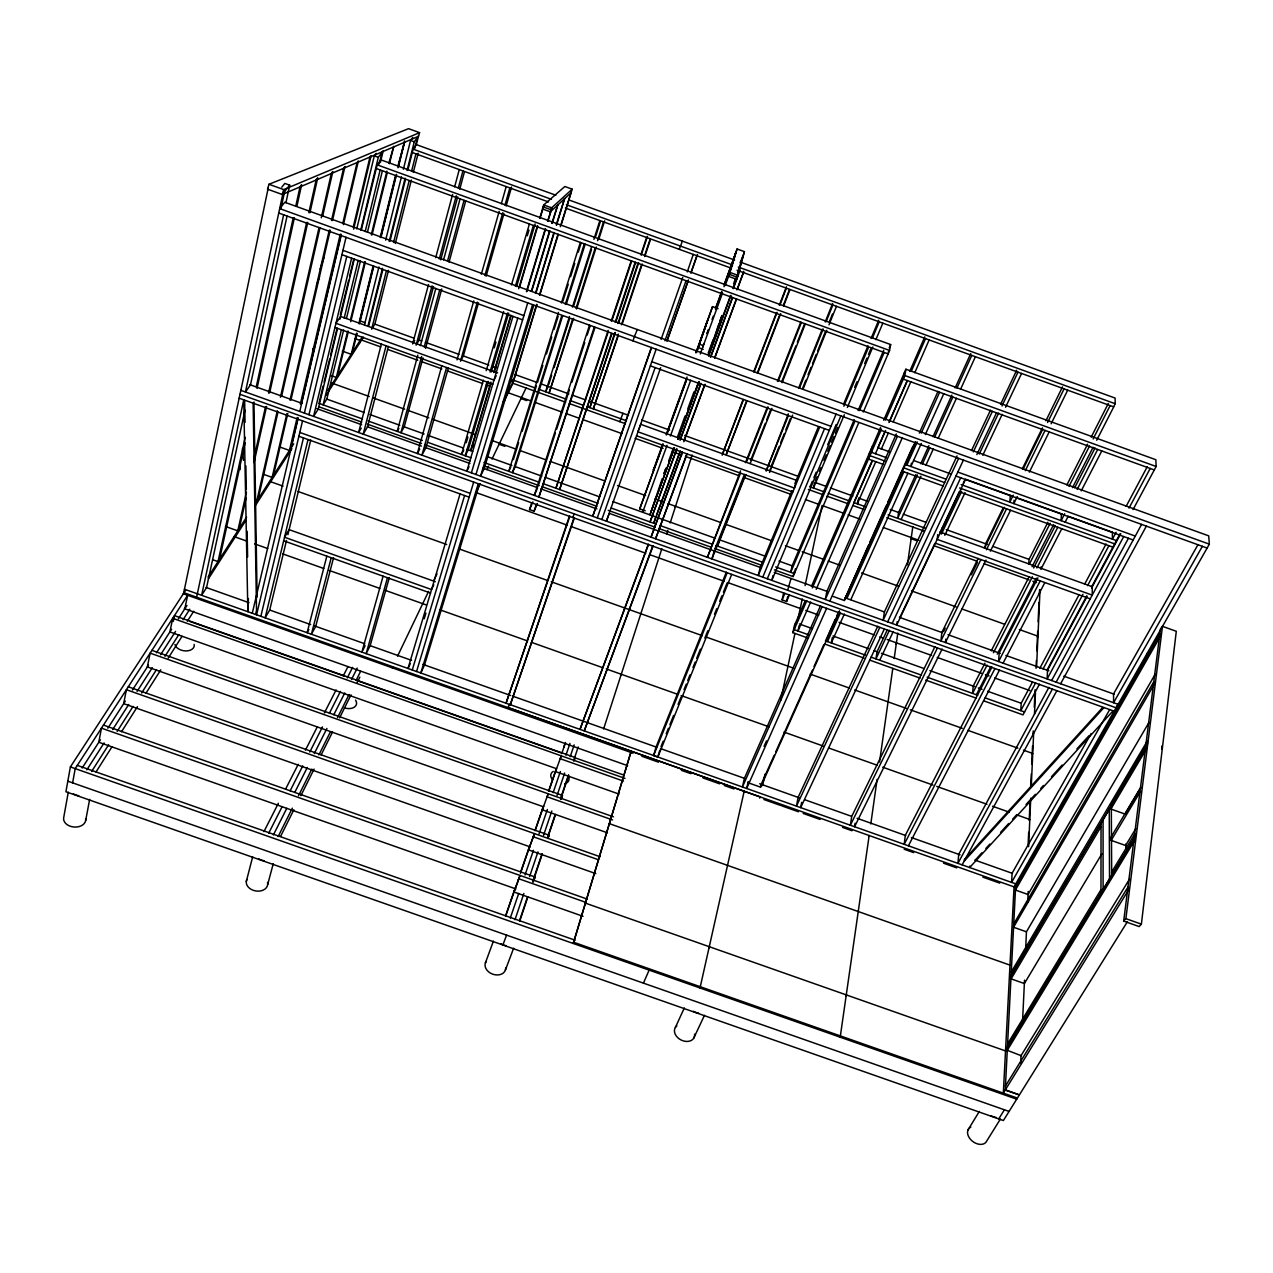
<?xml version="1.0" encoding="UTF-8"?>
<svg xmlns="http://www.w3.org/2000/svg" width="1273" height="1273" viewBox="0 0 1273 1273"><rect width="100%" height="100%" fill="white"/><g stroke="black" fill="none" stroke-linecap="round" stroke-linejoin="round"><path stroke-width="1.5" d="M1100.97 893.296L1101.034 823.297M1061.38 513.783L1061.157 520.673L1064.721 513.735M312.84 352.51L313.015 348.595M1028.6 846.688L1030.748 798.139M1031.273 786.491L1033.708 731.864M1034.488 714.185L1035.458 692.576L1034.901 693.594M1036.572 667.307L1040.025 589.733M1020.707 1063.21L1021.057 1055.253M1022.537 1021.471L1024.526 980.13M1025.656 949.929L1026.42 932.059M1027.725 902.239L1028.202 891.418M1028.154 844.094L1028.679 832.224M1029.984 803.088L1029.205 820.56L1029.809 819.51L1016.777 814.863M1030.716 787.048L1031.289 773.952M1031.735 764.23L1032.562 745.739M1033.008 735.905L1033.23 730.941M1034.281 707.358L1035.076 689.711M1036.031 668.325L1036.381 660.56M1036.811 650.837L1037.702 631.233M1038.116 621.733L1038.991 602.368M1039.389 593.679L1039.564 589.733M1101.861 853.817L1024.383 983.552L1011.128 978.873L1011.303 975.452L1111.313 805.889L1111.679 875.633L1111.647 872.069L1134.927 833.64L1135.007 837.188L1007.643 1047.186L1007.834 1043.51L1100.97 889.7M1032.387 682.248L1021.185 703.253L1020.787 710.636L1035.633 682.853M1028.775 563.955L1029.014 559.42L1047.934 522.201M1014.056 500.209L1013.833 503.615L1017.286 496.613M1010.301 495.372L1009.823 502.167L1013.26 495.165M969.787 866.022L969.676 867.534L1113.095 710.827M985.207 548.281L985.604 543.794L1003.076 508.134M945.807 639.126L945.441 642.499L985.986 560.072M1007.293 1050.305L1007.675 1046.692L1134.354 837.793L1134.195 841.278L1007.293 1050.305L1021.041 1055.651L1129.565 879.054M941.654 532.098L942.115 528.152M1141.372 924.15L1176.3 631.297L1162.472 626.332L1160.435 629.037L1123.693 921.095L1139.144 926.569L1141.372 924.15L1125.889 918.66L1123.693 921.095M937.755 534.533L937.167 539.386L1092.234 595.128L1092.282 586.726L940.015 531.955M1125.889 918.66L1162.472 626.332M870.796 823.917L877.097 779.426M879.548 762.002L892.787 668.42M894.171 658.587L897.783 633.095M907.426 564.846L912.836 526.64M897.194 621.717L896.717 625.059L965.443 479.475M911.404 463.197L910.911 466.507L921.318 443.45M855.122 823.201L854.581 826.734L942.115 649.039M885.403 420.154L904.832 375.551L905.883 369.218L1155.852 459.712L1156.139 466.491L1133.05 509.582M904.323 372.782L903.273 379.115L1154.293 469.944M185.524 590.449L70.381 766.919L65.925 791.758L1003.395 1120.526L1127.448 921.636M68.281 792.188L63.714 817.537A11.091 7.861 4.6 0 0 74.455 827.052A11.091 7.861 4.6 0 0 85.657 818.714M72.625 782.863L75.202 768.621L187.322 595.796M871.146 449.098L869.936 455.67L884.894 461.049M863.317 411.991L889.572 350.441L890.654 344.553L380.882 159.857L377.19 164.853L361.277 230.127M872.61 445.725L871.416 452.281L886.374 457.675M869.682 452.488L868.472 459.06L883.398 464.438M888.649 350.934L888.108 353.878L376.156 168.482M801.64 802.372L800.669 807.623L884.337 628.973M832.287 637.63L831.301 642.929L844.333 614.047M858.034 499.971L857.318 503.837L875.665 461.956M85.625 820.767L89.651 799.396M832.526 596.225L844.349 600.506L868.345 545.481M173.223 621.479L174.449 615.639L575.141 757.515L574.171 760.411M183.487 593.87L268.173 188.229M184.792 608.828L187.64 595.287M799.078 625.759L797.98 631.026L810.662 602.002M762.607 785.6L765.025 774.207M780.715 700.373L794.925 633.461M797.773 620.031L802.261 598.915M805.077 585.596L822.087 505.508L844.397 513.528M196.615 597.196L282.908 193.56L289.703 185.19L284.834 183.423L281.763 187.179M280.872 208.915L284.627 191.459M807.846 638.012L792.872 632.665L794.384 625.632L805.125 600.936M747.951 782.688L760.57 787.16L761.174 784.279M795.673 622.656L794.177 629.674L809.167 635.02M285.948 202.678L289.703 185.19M283.64 214.755L245.45 392.004L250.463 384.939L287.03 216.139M245.005 410.113L206.544 587.633L201.627 595.318L243.748 399.833L247.853 611.708L248.41 598.533M245.212 437.307L218.017 561.6L212.623 559.69M256.255 386.817L293.204 217.858M295.766 206.21L300.014 186.797L301.637 184.76L296.959 206.099M219.593 559.149L245.1 442.765M257.003 388.44L294.397 217.747M783.563 593.345L782.083 599.885L786.603 601.493L787.701 596.591M774.414 569.89L793.095 576.574L794.177 571.688M748.206 781.542L746.662 788.48L826.623 608.319M795.434 568.76L794.352 573.63L775.655 566.931M814.736 482.34L813.463 488.068L844.301 414.775M246.453 492.062L237.78 530.841L225.48 526.465M253.82 459.076L265.516 406.708M268.539 393.134L306.666 222.441M308.83 212.75L316.197 179.764L317.741 177.822L309.928 212.686M239.292 528.502L246.23 497.504M254.027 462.624L266.598 406.437M269.637 392.88L307.764 222.377M791.042 578.451L787.669 590.258M256.685 501.435L277.323 410.749M280.41 397.24L319.062 227.437M321.257 217.794L331.362 173.414L332.826 171.537L322.658 216.124M258.117 499.191L278.007 411.943M281.556 396.428L320 227.756M286.871 413.645L272.136 477.391L263.702 474.368M289.989 400.12L329.277 230.142M331.505 220.484L343.567 168.338L344.967 166.508L332.476 220.531M273.52 475.227L287.809 413.486M290.944 399.977L330.232 230.19M297.15 417.624L289.448 450.451L279.535 446.903M300.333 404.098L340.257 234.184M342.978 222.6L357.045 162.737L358.381 160.971L343.408 224.621M290.769 448.367L298.041 417.512M301.208 404.018L341.132 234.28M252.277 613.284L297.946 419.231M299.776 411.45L341.18 235.537M255.555 614.445L256.525 610.34L253.136 403.191M256.573 614.795L302.544 420.87M304.374 413.104L346.049 237.287M772.997 575.507L771.852 580.361L840.896 415.825M353.242 227.071L369.87 157.422L371.143 155.72L353.608 229.156M260.854 616.323L303.451 437.912M308.973 414.743L346.765 256.43M356.758 228.901L374.294 155.847L376.156 153.365M308.018 439.551L265.15 617.835L269.701 610.038L286.505 540.468M351.619 258.18L313.572 416.398L318.186 409.19L337.552 328.402M318.982 403.27L323.151 385.974M324.09 382.123L329.643 359.066M330.566 355.231L337.059 328.323M340.305 314.877L348.643 280.283M349.582 276.448L353.751 259.151M360.705 230.333L378.304 157.311L383.237 150.675L380.436 162.244M287.905 534.676L310.755 439.997M339.923 319.189L354.292 259.04M379.211 163.915L382.011 152.33M341.355 329.755L323.135 404.862L326.811 399.101L343.63 330.009M344.171 318.202L358.19 260.44M365.192 231.543L380.15 169.93M346.447 318.489L360.466 260.901M367.467 232.1L382.425 170.677M347.688 331.171L336.343 377.445L330.9 375.503M350.521 319.603L364.683 261.745M371.302 234.741L386.881 171.107M388.774 163.39L393.739 146.363L389.474 163.692M337.536 375.615L348.388 331.298M350.759 321.671L365.399 261.952M372.002 234.98L387.119 173.335M356.456 333.208L351.221 354.308L342.326 351.109M358.827 323.613L373.1 266.089M380.229 237.319L395.442 175.96M397.828 166.365L404.655 141.796L398.481 166.715M373.228 267.235L359.941 320.812L365.128 322.69M380.834 236.619L396.014 175.372M397.924 167.718L404.559 140.937M352.35 352.526L357.108 333.367M359.495 323.803L373.753 266.328M380.882 237.59L396.571 174.369M359.352 343.503L360.116 340.464L354.833 338.57M364.555 324.535L378.924 267.012M385.639 240.167L401.456 176.883M403.382 169.214L410.558 140.444L412.738 137.452M368.04 325.793L382.473 268.285M389.22 241.456L405.116 178.204M407.042 170.534L414.266 141.78L418.578 135.781L416.144 145.424M368.645 325.999L382.696 270.115M389.968 241.202L405.482 179.525M407.901 169.882L413.12 149.148L416.351 144.613L555.871 195.23M414.616 148.75L417.496 137.277M386.244 271.388L371.636 329.182L374.883 324.122L388.504 270.337M393.548 242.491L409.126 180.846M411.561 171.203L415.937 153.874M395.314 243.445L411.37 180.066M413.311 172.38L418.181 153.174M326.827 556.158L307.127 632.713L308.862 629.562M381.343 344.108L358.62 432.518L361.23 428.142M246.294 881.489L252.659 856.856M331.219 557.733L311.408 634.24L315.72 626.348L333.558 557.669M386.085 345.81L363.203 434.157L367.531 426.853L388.392 346.479M770.531 468.496L769.56 472.283L792.602 415.125M267.68 884.544L273.234 863.778M428.508 284.531L412.627 343.917L414.664 340.496M435.684 257.703L452.599 194.483M454.652 186.829L459.267 169.58M432.056 285.804L416.096 345.174L419.135 340.034L433.536 286.584M439.265 258.992L456.243 195.803M458.296 188.149L462.926 170.916M440.729 259.851L457.707 196.838M459.76 189.216L464.39 172.03M417.815 355.151L397.224 431.404L398.879 428.46M420.392 345.635L435.843 288.446M443.577 259.851L460.062 198.859M421.618 356.52L400.915 432.725L404.225 426.837L422.986 357.904M424.211 347.004L439.726 289.846M447.491 261.267L464.056 200.307M425.596 348.341L441.763 288.971M449.051 262.158L465.727 200.895M735.205 254.314L735.778 252.643L728.57 276.384L736.478 279.248L744.419 251.64L737.099 248.983L724.321 284.15M736.478 279.248L744.419 251.64M361.882 652.126L383.093 576.176M441.826 365.844L417.337 453.538L419.74 449.083M387.485 577.751L366.163 653.654L370.172 645.666L389.347 577.528M446.552 367.531L421.92 455.177L425.898 447.762L448.351 368.024M726.374 572.118L656.041 747.044L653.606 755.541L657.839 757.053L659.764 750.243M457.023 359.893L473.779 300.858M481.337 274.188L499.175 211.35M501.339 203.744L506.193 186.59M477.311 302.131L460.492 361.134L463.34 355.931L478.505 302.799M484.902 275.477L502.803 212.671M504.983 205.064L509.868 187.927M714.217 550.938L711.957 558.927L745.182 474.829M486.095 276.225L503.965 213.609M506.129 206.003L511.555 187.036M392.195 667.832L392.53 666.654M268.969 184.267L267.521 189.184L282.272 194.498L418.419 136.37L419.581 132.663L408.569 128.668L268.969 184.267L283.72 189.597L419.581 132.663M483.406 380.15L461.542 454.429L463.802 449.958M486.222 370.634L503.615 311.583M511.46 284.929L529.409 223.984M466.236 442.765L467.907 437.069M494.242 347.815L495.913 342.119M527.277 235.791L528.963 230.095M487.193 381.518L465.234 455.75L468.225 449.767L488.482 381.454M490.01 372.002L507.481 312.983M515.374 286.33L533.387 225.416M282.272 194.498L283.72 189.597M491.283 371.971L508.723 313.126M516.599 286.552L535.153 223.937M490.948 382.059L470.564 450.61L473.222 445.279M493.765 372.528L510.759 315.402M518.684 288.748L537.365 225.91M539.625 218.288L543.969 205.128L540.007 218.447M472.124 446.728L490.789 383.953M494.179 372.528L511.157 315.465M519.639 286.934L537.747 226.053M460.062 493.908L408.012 668.484L410.288 663.647M512.971 316.372L466.809 471.233L469.037 466.73M726.151 454.604L746.519 400.915M424.227 618.789L425.914 613.109M412.277 669.996L464.597 495.531M471.392 472.872L517.793 318.107M722.714 453.363L743.034 399.658M526.433 291.549L545.274 228.774M547.549 221.152L551.909 208.008L547.915 221.311M526.815 291.628L545.64 228.901M416.557 671.508L473.683 482.101M475.959 474.511L527.738 302.863M531.35 291.278L549.586 230.779M551.877 223.221L557.908 204.523L552.211 223.412M531.684 291.39L549.92 230.954M573.677 942.275L631.185 751.181L573.2 943.468L573.677 942.275L1017.398 1098.074M535.535 293.188L553.946 232.418M556.253 224.828L564.607 198.508L556.556 225.066M535.838 293.363L554.248 232.657M478.234 483.724L420.822 673.019L424.53 664.936L479.571 483.724M532.575 304.613L480.542 476.15L484.17 468.623L533.785 305.297M733.073 288.35L737.831 275.366L737.21 277.212L729.302 274.347L737.099 248.983M536.633 304.374L512.955 382.091L509.486 380.834M539.513 294.906L558.004 234.248M560.311 226.674L572.198 189.168L564.846 186.51L543.714 204.953L542.393 208.931L550.35 211.811L570.956 192.859L561.154 225.05M536.92 304.581L512.924 383.284L503.281 402.873M539.8 295.113L558.258 234.518M521.5 397.526L521.166 398.592L526.751 400.597M558.449 312.426L508.77 471.344L510.855 466.809M561.409 302.958L580.329 242.427M513.337 459.633L518.636 442.67M522.185 431.34L536.347 386.069M537.54 382.298L542.839 365.319M546.388 354.005L551.702 337.027M554.057 329.484L558.195 316.277M562.921 301.192L568.235 284.213M570.59 276.671L574.728 263.463M578.26 252.149L581.22 242.713M561.743 315.72L512.446 472.665L515.231 466.618L562.65 315.784M565.307 304.374L584.307 243.859M566.199 304.47L585.166 244.145M320.175 269.144L323.772 257.814M569.477 316.5L545.656 391.75L548.106 386.435M572.452 307.095L591.515 246.898M593.902 239.372L599.869 220.563M548.695 384.557L551.67 375.169M554.057 367.674L569.508 318.902M573.677 305.759L591.515 249.492M595.669 236.364L600.426 221.359M572.42 319.666L549.109 393.007L573.63 318.298M576.017 308.384L595.143 248.203M597.53 240.692L603.513 221.884M316.484 285.884L319.475 276.48M576.605 308.925L596.305 247.042M598.692 239.547L604.659 220.802M603.625 728.872L661.849 548.711M666.622 533.976L667.816 530.284M670.187 522.917L692.13 455.002M537.381 503.551L534.087 511.221L529.536 509.598L531.716 502.867M589.51 325.156L534.31 495.404L537.62 487.766M538.24 485.888L555.362 433.106M556.587 429.335L569.429 389.745M571.879 382.218L584.721 342.628M587.171 335.085L590.226 325.665M534.087 511.221L536.267 504.49M594.332 326.906L538.877 497.027L595.016 327.384M608.16 330.375L555.935 488.243L608.128 332.205M611.279 320.971L631.185 260.838M611.852 320.955L631.71 260.997M611.422 333.653L559.611 489.564L611.979 333.59M615.161 322.387L635.147 262.27M615.718 322.355L635.641 262.429M550.35 211.811L551.67 207.833L572.198 189.168M614.795 332.858L589.86 407.662L615.4 332.508M617.914 323.517L637.868 263.686M640.987 254.329L646.589 237.51M618.535 323.087L638.664 262.763M641.178 255.221L647.464 236.364M618.344 334.147L593.313 408.904L618.28 335.658M621.463 324.79L641.481 264.991M644.615 255.65L650.232 238.831M622.067 324.36L642.26 264.052M644.774 256.525L650.455 239.563M709.793 351.746L721.902 315.784M519.782 919.902L527.356 897.354M533.037 880.439L541.868 854.135M548.186 835.343L555.123 814.672M560.804 797.757L568.379 775.209M519.67 921.334L527.865 896.956M532.894 881.966L542.33 853.833M547.995 836.966L555.553 814.465M560.597 799.46L568.776 775.082M573.805 760.076L578.213 746.949M743.098 255.284L740.377 262.699M741.857 259.724L742.43 258.021L740.393 263.575M533.944 880.343L535.074 876.986L103.447 725.085M548.026 838.382L549.093 835.199L128.287 686.784M561.409 798.457L562.427 795.418L151.917 650.36M655.818 516.981L653.717 523.267L680.419 450.976M740.393 265.198L740.981 263.447L737.576 272.756M678.748 437.546L679.989 433.87M708.552 354.531L718.911 323.788M569.365 516.329L506.033 703.237L569.906 516.138M508.182 707.629L509.295 704.335L1015.774 883.876L1005.24 1090.054L1019.323 1095.003M572.85 517.586L574.139 513.799M632.967 340.893L634.415 336.629M662.199 478.728L649.978 514.849L674.515 447.857L651.394 510.696M665.811 468.337L663.917 473.922L665.938 468.4M514.992 919.695L523.871 893.471M529.584 876.604L537.954 851.876M543.539 835.39L551.798 811.028M557.033 795.577L564.655 773.061M570.193 756.703L574.187 744.912M184.442 589.224L510.282 704.733L573.916 517.968M574.425 517.745L510.282 704.733M510.298 918.04L518.716 893.423M525.017 874.997L533.451 850.3M539.084 833.815L547.39 809.485M553.15 792.633L560.359 771.549M565.944 755.207L569.97 743.416M702.712 347.179L703.953 343.583M734.441 257.035L735.03 255.332L724.242 284.977M732.834 262.461L733.423 260.71L724.003 286.696M619.792 421.713L622.943 413.311M679.273 249.349L682.392 241.09M505.858 915.016L514.897 888.777M520.721 871.91L529.775 845.67M534.946 830.68L543.348 806.318M548.52 791.313L556.269 768.828M563.637 747.458L564.941 743.703M505.604 916.401L515.279 888.347M517.856 880.868L520.036 875.442L515.167 888.665M520.434 873.389L530.109 845.336M595.844 873.628L528.534 849.918L534.453 833.608L529.632 846.704M535.265 830.378L543.651 806.064M548.806 791.106L556.54 768.653M561.695 753.696L565.562 742.477M707.136 333.733L708.377 330.121M651.346 347.418L592.741 516.249L650.885 349.614M718.115 308.671L712.53 306.65L698.24 347.577L703.189 349.359M643.39 510.155L642.674 512.239L667.036 445.327M597.292 517.888L656.168 349.168M661.117 339.366L682.758 277.419M645.22 510.807L639.746 508.85L662.581 445.821M653.956 468.209L653.272 470.167L662.724 444.022M696.538 351.905L706.595 323.024M696.49 352.191L707.772 319.762M687.277 271.929L693.244 254.425M601.858 519.511L655.149 367.579M664.967 340.75L686.036 280.728M666.861 341.196L688.407 279.885M691.016 272.454L696.888 255.746M667.179 340.655L688.247 280.712M690.889 273.234L697.461 254.505M660.671 367.658L606.409 521.15L609.306 513.385M728.57 276.384L729.986 272.438L737.894 275.318M666.097 434.761L687.038 376.999M695.79 352.812L712.53 306.65M686.704 379.322L666.606 434.745L686.688 379.418M639.746 508.85L663.217 444.134M696.426 352.589L699.466 344.219L702.76 345.413M715.569 308.225L721.711 291.406M715.474 309.068L721.616 292.281M706.976 333.383L708.393 329.596M712.084 319.475L713.278 316.197M715.792 309.164L721.966 292.297M670.425 436.034L690.73 380.197M700.277 353.974L722.539 292.933M725.212 285.502L729.938 272.502M668.675 460.953L673.449 447.937M677.538 436.766L685.017 416.096M687.77 408.872L693.944 391.909M708.17 353.067L713.071 339.732M719.834 321.162L721.95 315.513M733.566 283.831L735.619 278.246M485.363 963.025L493.399 941.145M677.793 438.771L698.113 383.444M677.793 438.93L698.797 381.693M708.6 355.199L730.4 295.782M678.127 439.392L699.132 381.725M708.647 356.281L731.02 295.32M733.328 288.605L740.17 269.987M676.87 448.557L650.042 521.946L676.663 449.624M680.291 439.233L700.882 383.3M710.477 357.188L732.436 297.532M680.068 440.363L700.548 384.732M710.78 356.901L732.611 297.564M736.924 289.91L743.782 271.292M737.353 289.257L743.48 272.629M656.502 515.119L679.909 451.756M684.047 440.569L704.701 384.669M715.028 356.726L736.367 298.948M683.84 441.715L705.067 384.255M714.662 358.318L736.574 298.996M682.248 452.042L651.044 537.126L682.455 452.281M648.339 544.144L579.995 729.397L648.45 544.573M502.899 944.996L506.574 935.114M686.895 453.713L655.595 538.75L687.149 453.968M652.826 545.751L584.243 730.909L653.001 546.197M573.773 761.174L575.141 757.515M561.059 799.11L562.427 795.418M547.867 838.461L549.093 835.199M533.228 881.934L535.074 876.986M675.151 507.386L675.549 506.32M505.413 970.042L513.624 948.226M620.842 675.406L621.272 674.276M599.551 741.332L599.981 740.17M753.696 371.891L776.466 312.665M779.299 305.265L786.412 286.759M722.157 455.225L743.559 399.547M754.253 371.7L777.087 312.315M779.951 304.884L786.364 288.191M757.212 373.164L779.331 315.815M783.611 304.708L789.308 289.91M726.31 454.604L747.06 400.804M757.801 372.989L780.699 313.619M783.563 306.204L789.992 289.496M740.52 470.915L707.406 557.303L740.504 473.142M745.485 462.672L767.285 407.249M777.469 381.375L800.717 322.26M746.408 462.115L768.112 406.994M778.233 381.264L801.385 322.467M714.949 549.124L744.434 474.399M750.672 460.333L765.264 423.4M766.728 419.708L770.372 410.463M782.036 380.929L795.896 345.842M797.359 342.151L804.647 323.676M745.819 474.495L717.511 546.117L719.325 539.736L765.9 556.428M750.179 463.467L771.947 408.378M782.099 382.664L805.332 323.899M608.908 824.809L609.369 823.647L1010.014 965.141M584.975 904.323L585.453 903.146L1006.291 1051.196M788.289 413.868L766.123 471.042L788.353 415.698M798.632 388.122L822.263 329.261M825.206 321.894L832.606 303.499M799.476 388.042L823.185 329.007M826.145 321.639L832.828 305.027M653.606 755.541L727.154 572.786M771.024 466.618L779.171 446.393M780.651 442.702L784.359 433.52M785.839 429.844L790.278 418.801M802.881 387.549L805.841 380.197M808.053 374.676L811.028 367.324M812.508 363.648L816.2 354.451M817.696 350.775L825.095 332.38M829.535 321.353L832.494 314.001M803.008 389.315L826.782 330.312M829.009 324.79L836.441 306.347M660.989 746.694L663.217 741.172M666.193 733.821L668.42 728.299M669.916 724.623L673.624 715.41M678.095 704.383L681.055 697.015M684.031 689.648L686.258 684.142M687.754 680.45L689.982 674.929M692.958 667.577L695.185 662.055M696.665 658.38L700.389 649.166M704.844 638.123L707.82 630.771M714.503 614.207L716.731 608.685M719.706 601.333L721.934 595.812M723.43 592.12L727.138 582.923M657.839 757.053L731.689 574.409M634.4 336.677L637.312 329.516L1208.698 535.853L1209.35 544.16L1014.056 886.883L1003.331 1093.141L1127.91 890.989L1127.862 887.249L1005.447 1086.012M791.997 490.646L760.236 567.424L758.247 575.491L819.748 426.948M795.02 483.326L818.444 426.662M762.782 577.115L824.522 428.667M767.317 578.738L836.09 414.091M843.49 404.321L867.995 345.826M871.05 338.507L878.72 320.223M810.042 486.827L812.349 481.337M813.877 477.661L816.184 472.172M827.721 444.675L836.17 424.514M843.856 406.182L868.457 347.513M872.291 338.347L879.213 321.846M815.5 480.51L817.043 476.85M819.351 471.376L820.878 467.716M823.949 460.412L826.257 454.922M827.8 451.279L830.091 445.789M831.635 442.129L833.942 436.655M835.47 432.995L837.777 427.521M854.676 387.31L856.968 381.836M864.653 363.553L866.961 358.079M868.488 354.419L870.796 348.945M847.372 407.44L872.817 346.988M875.888 339.652L882.825 323.167M854.231 419.644L792.156 565.817L790.692 572.325L854.82 421.506M858.113 410.511L883.733 350.218M859.45 410.606L884.178 352.462M889.19 347.975L890.654 344.553M782.083 599.885L784.868 593.377M793.095 576.574L858.67 422.891M786.603 601.493L789.387 595M529.536 509.598L532.862 501.928M811.426 586.439L880.55 427.489M883.717 420.201L905.883 369.218M792.872 632.665L806.827 600.633M812.365 587.919L881.521 429.081M909.702 371.445L924.771 336.915M643.438 983.138L649.119 970.121M872.196 460.699L853.897 502.596L865.64 506.797M877.765 447.953L884.942 431.547M888.92 422.445L907.219 380.547M911.197 371.445L925.535 338.65M816.2 589.304L872.482 460.508M875.458 453.729L885.578 430.545M889.477 421.634L907.41 380.611M881.266 449.21L888.443 432.82M893.232 421.888L910.784 381.836M914.778 372.734L929.147 339.955M820.512 605.757L744.387 778.328L742.43 786.985L822.103 606.712M896.303 433.982L826.893 591.293L825.286 599.488L897.433 436.241M743.687 792.363L744.18 791.233L700.007 987.991M764.055 746.36L766.473 740.902M829.821 601.111L902.223 437.96M761.986 782.465L774.191 755.287M775.814 751.675L812.397 670.139M814.02 666.511L823.79 644.774M825.413 641.146L835.168 619.41M836.791 615.782L838.414 612.154M869.968 541.884L886.151 505.811M887.774 502.199L912.852 446.298M839.368 611.088L828.85 634.511L827.514 641.576L840.514 612.679M845.033 598.485L902.446 470.58M915.223 442.113L907.888 458.439L906.885 465.059L917.26 441.986M919.297 433.043L938.026 391.32M760.57 787.16L839.544 611.279M844.349 600.506L915.685 441.636M847.006 598.23L903.846 471.806M921.254 433.106L939.601 392.275M759.679 798.091L760.204 796.914M850.857 599.615L907.872 473.254M925.312 434.57L943.739 393.755M915.812 474.574L898.579 512.494L897.688 518.35L917.435 474.909M920.729 463.738L928.924 445.693M933.029 436.655L951.886 395.123M955.164 387.899L970.742 353.592M922.384 464.04L929.799 447.746M934.732 436.878L952.84 397.049M956.962 388.01L971.776 355.422M901.109 519.575L920.92 476.15M925.869 465.297L933.3 449.003M938.249 438.151L956.405 398.338M960.542 389.299L975.389 356.726M708.95 947.939L709.475 946.778M675.406 1027.406L684.317 1007.961M911.293 537.572L910.816 538.59L916.433 540.595M877.765 626.236L798.107 797.375L796.452 806.127L879.834 627.366M957.041 455.909L884.433 611.899L883.16 620.206L958.664 458.328M887.679 621.829L963.438 460.062M693.721 1038.227L704.462 1015.313M887.122 630.262L877.049 651.728L875.951 658.889L889.445 630.199M971.506 450.562L990.489 410.145M892.198 623.436L960.701 477.773M973.32 451.899L992.383 411.37M879.723 660.241L893.264 631.567M900.027 617.23L934.716 543.746M939.792 532.989L959.253 491.776M963.247 483.31L964.902 479.794M976.852 454.588L996.504 412.85M1000.578 404.337L1016.666 370.252M941.415 534.071L961.608 491.378M979.271 454.015L998.621 413.089M1001.978 405.976L1017.97 372.162M944.821 535.297L965.061 492.619M982.772 455.273L1002.169 414.377M1005.543 407.265L1021.567 373.466M895.906 643.899L896.399 642.833M433.791 584.848L431.547 589.558L284.531 537.238L289.114 529.648L435.302 581.697M397.558 656.152L428.587 591.404M433.632 580.886L436.989 573.868M476.818 490.757L480.192 483.724M486.938 469.642L488.625 466.125M491.999 459.076L526.226 387.644M934.939 646.604L851.732 816.391L850.364 825.238L937.453 647.973M978.157 558.401L941.861 632.458L940.938 640.876L980.894 559.547M1022.314 468.894L1042.412 427.887M1045.913 420.758L1062.509 386.881M943.452 631.631L945.202 628.082M971.331 574.807L977.425 562.38M984.395 548.17L1004.429 507.322M1023.126 469.196L1042.81 429.081M503.312 401.663L513.831 380.309M1047.584 422.477L1064.085 388.886M986.432 549.761L1006.545 508.818M1025.29 470.676L1045.069 430.433M1051.148 423.766L1067.681 390.19M990.378 551.177L1010.555 510.266M1029.348 472.14L1049.191 431.913M278.119 836.6L292.313 808.18M298.519 795.736L311.821 769.099M318.902 754.889L330.439 731.8M337.536 717.59L349.057 694.501M360.577 671.396L356.154 680.291L561.966 753.17M280.649 836.281L293.856 809.755M300.889 795.609L314.097 769.083M321.13 754.937L332.571 731.959M339.605 717.813L351.046 694.835M357.204 682.455L359.845 677.141M868.6 836.632L869.157 835.534L840.196 1037.209M273.393 834.945L286.775 808.323M294.747 792.442L307.286 767.508M314.272 753.6L326.906 728.458M333.781 714.774L344.744 692.973M351.523 679.464L357.22 668.118M362.694 650.535L365.112 645.745M268.667 833.274L282.129 806.684M290.149 790.819L302.751 765.9M309.785 752.025L322.483 726.899M329.405 713.214L340.432 691.446M347.258 677.952L352.605 667.37M263.941 831.619L278.373 803.279M285.598 789.101L298.232 764.309M305.44 750.147L317.168 727.122M324.376 712.944L336.104 689.918M343.328 675.756L347.831 666.893M496.168 375.79L493.972 380.102L335.961 323.294L340.575 316.436L497.632 372.925M1066.854 484.981L1087.572 444.229M1091.184 437.148L1108.306 403.477M1029.586 563.7L1050.177 523.298M1068.97 486.397L1089.545 445.996M1093.125 438.962L1110.136 405.578M1113.604 406.803L1115.18 403.716L1115.116 398.067L740.218 262.063M1032.101 566.692L1053.63 524.54M1072.471 487.67L1093.093 447.284M1096.69 440.251L1113.732 406.883L737.067 270.274M984.936 663.185L973.209 686.099L972.588 693.403L987.084 665.127M991.253 650.837L1029.141 576.796M1033.644 567.981L1055.301 525.654M1074.667 487.814L1095.051 447.969M993.433 652.763L1032.403 576.764M1036.922 567.933L1057.768 527.277M1077.197 489.405L1097.676 449.464M1040.534 567.981L1041.043 566.994M976.359 694.756L990.887 666.495M997.252 654.131L1036.333 578.181M1040.868 569.349L1061.777 528.725M1065.167 522.121L1067.84 516.918M1081.238 490.869L1101.782 450.944M991.969 667.02L905.278 835.39L904.196 844.333L994.961 668.548M1037.909 577.815L999.194 652.985L998.589 661.514L1040.232 580.87M908.397 845.813L999.448 670.155M1003.092 663.138L1044.862 582.541M846.004 996.154L846.609 995.025M1037.431 637.232L1037.956 636.214L1019.371 629.562M1039.85 668.245L1079.027 594.73M1084.628 584.227L1106.078 543.969M1126.112 506.383L1147.196 466.841M1043.048 668.962L1082.941 594.316M1087.588 585.644L1108.91 545.703M1116.103 532.257L1112.411 539.147L1112.363 532.178M1129.008 508.118L1150.187 468.464M1039.436 684.222L1022.999 714.869L983.711 700.834M1046.883 670.33L1086.871 595.732M1091.518 587.06L1120.113 533.705M1086.951 596.671L1047.488 670.282L1047.17 678.907L1123.725 536.554M1091.645 587.919L1120.781 533.594M1051.657 680.514L1128.451 538.256M1048.904 687.388L958.712 854.342L957.933 863.38L1052.373 689.091M1056.16 682.121L1141.626 524.365M962.133 864.86L1056.861 690.698M1060.648 683.728L1146.384 526.083M1032.164 754.523L1032.737 753.473L1023.46 750.163M1091.104 733.582L1012.083 873.262L1011.589 882.396L1109.674 709.602M1197.893 544.828L1113.541 693.928L1113.604 702.68L1202.396 546.292M1015.615 886.947L1159.958 633.89L1160.069 636.771L1015.456 890.034L1028.059 894.505L1155.088 674.419M1013.722 924.039L1153.831 681.739L1153.943 684.779L1013.563 927.253L1026.436 931.804L1148.994 722.443M1011.271 971.999L1147.355 740.902L1147.45 744.148L1011.096 975.389M1110.899 809.039L1146.384 748.922L1146.289 745.66L1110.868 805.729L1110.899 809.039L1125.077 814.084L1141.006 787.414M1011.128 978.873L1101.034 826.623M1111.17 840.371L1140.306 791.631L1140.21 788.226L1111.138 836.934L1111.17 840.371L1125.618 845.495L1135.771 828.723M968.021 1129.915L979.335 1111.409M998.748 1118.887L1004.413 1109.785M1000.387 1119.078L986.814 1140.879A10.964 7.638 37 0 1 972.015 1140.879A10.964 7.638 37 0 1 970.822 1127.114M96.016 771.963L111.944 746.853M121.508 731.768L137.436 706.658M145.934 693.26L160.796 669.821M168.227 658.093L182.039 636.325M91.608 771.486L108.635 744.785M117.148 731.418L133.092 706.388M141.605 693.021L156.499 669.662M165.013 656.295L178.841 634.606M187.354 621.24L193.735 611.231M208.04 577.13L246.596 517.124M255.173 503.79L293.713 443.8M327.988 390.461L362.168 337.265M208.39 578.849L245.864 520.434M255.491 505.413L291.899 448.653M326.159 395.251L363.457 337.106M86.85 769.815L104.084 742.939M112.66 729.572L128.732 704.494M137.086 691.43L152.299 667.704M160.605 654.752L175.563 631.392M183.057 619.728L189.804 609.194M82.188 768.017L100.376 739.82M107.855 728.204L125.327 701.089M132.424 690.077L148.464 665.206M156.468 652.778L171.616 629.276M178.379 618.773L186.94 605.502M964.266 859.673L1102.641 707.549M964.138 861.185L1103.977 707.565M975.15 860.166L981.849 852.846M985.859 848.455L989.885 844.063M1000.594 832.351L1008.63 823.551M1012.64 819.16L1016.666 814.768M1026.038 804.52L1035.41 794.272M1040.773 788.417L1043.446 785.489M1051.482 776.705L1062.191 764.993M1076.926 748.89L1088.988 735.714M530.029 846.847L123.672 703.651L126.393 689.711L600.108 856.745M587.394 899.152L101.458 728.156L98.801 742.254L515.915 888.936M586.376 902.557L518.875 878.8L514.006 892.039L583.018 916.289M1005.256 1089.847L1019.339 1094.796M77.303 765.375L575.173 940.222M70.381 766.919L1016.713 1099.188M67.819 781.176L1009.059 1111.424M184.267 608.637L627.653 765.678M189.645 621.351L344.935 676.329M575.078 757.817L623.802 775.066M624.979 778.392L172.714 618.296L169.898 631.933L556.317 768.637M623.484 781.113L560.247 758.724L561.25 755.828L555.521 771.613L619.06 794.097M613.459 816.836L150.119 653.129L147.35 666.925L543.491 806.811M612.536 819.923L547.135 796.818L548.17 793.779L542.346 809.819L607.428 832.797M533.355 836.791L598.517 859.768M283.672 540.802L430.497 593.043M783.993 732.086L823.106 746.01M828.707 747.999L877.145 765.216M882.73 767.205L932.998 785.075M936.721 786.396L986.989 804.281M992.574 806.255L1009.33 812.222M234.105 536.601L247.185 541.248M254.648 543.905L267.728 548.552M282.67 553.866L323.74 568.474M329.341 570.479L379.768 588.397M385.369 590.386L426.455 605.009M439.567 609.672L527.611 640.971M531.366 642.308L602.543 667.625M606.282 668.946L677.395 694.231M681.135 695.567L769.051 726.835M206.003 587.442L248.999 602.686M269.558 609.974L310.66 624.566M314.399 625.886L364.858 643.788M370.475 645.777L411.577 660.353M422.795 664.331L510.632 695.472M512.526 696.092L656.709 747.235M660.448 748.556L744.721 778.439M759.695 783.754L799.03 797.71M804.647 799.699L851.462 816.295M857.079 818.284L905.755 835.549M911.373 837.554L960.065 854.82M975.038 860.134L1012.496 873.405M508.198 707.581L1015.361 887.345M183.742 592.645L760.188 796.962M183.36 593.759L633.063 753.202M641.847 756.273L658.507 762.177M681.485 770.372L690.873 773.65M702.951 777.914L719.611 783.834M724.305 785.552L733.932 788.91M763.88 799.524L780.731 805.491M781.845 805.889L798.457 811.776M803.199 813.447L820.13 819.446M842.519 827.386L851.987 830.744M904.196 849.25L913.648 852.608M943.548 863.189L956.707 867.868M982.883 877.145L999.766 883.128M319.428 403.541L362.55 418.976M368.152 420.997L422.365 440.41M427.967 442.415L470.962 457.819M484.042 462.497L538.256 481.91M543.857 483.915L598.071 503.328M611.151 508.022L656.025 524.094M659.764 525.431L712.1 544.176M715.84 545.512L762.575 562.252M318.791 406.739L361.739 422.111M367.34 424.116L421.49 443.513M425.23 444.85L470.039 460.89M484.981 466.236L539.131 485.634M542.871 486.97L597.021 506.368M608.223 510.378L654.911 527.102M658.65 528.438L710.923 547.151M714.662 548.488L761.349 565.212M249.635 384.605L301.908 403.318M316.85 408.665L361.659 424.705M367.261 426.71L421.395 446.091M425.134 447.428L469.928 463.483M483.008 468.162L537.142 487.543M540.882 488.88L596.894 508.929M609.958 513.608L761.174 567.758M774.239 572.436L828.405 591.881M845.224 597.896L884.449 611.947M899.406 617.31L942.37 632.681M947.987 634.702L1000.292 653.431M1005.893 655.436L1048.872 670.823M1063.814 676.17L1114.273 694.231M240.836 390.35L1118.092 704.335L1116.119 707.804L239.992 394.28M239.165 398.194L1114.161 711.193M475.975 492.524L567.424 525.224M571.163 526.561L645.809 553.262M649.548 554.598L723.971 581.22M727.695 582.541L800.224 608.478M805.777 610.435L818.73 615.066M839.066 622.338L874.217 634.909M879.754 636.882L883.462 638.219M887.154 639.539L931.629 655.436M937.199 657.425L981.69 673.337M985.397 674.674L989.105 675.995M994.659 677.984L1029.889 690.587M299.792 432.438L470.262 493.399M298.884 436.273L469.132 497.154M799.412 623.993L812.46 628.655M832.956 635.975L868.377 648.625M873.962 650.63L877.686 651.967M881.409 653.288L924.278 668.611M929.879 670.616L974.609 686.608M978.332 687.929L982.072 689.266M987.657 691.271L1021.201 703.253M826.018 641.051L865.354 655.102M870.971 657.107L921.541 675.167M927.158 677.188L977.728 695.249M985.222 697.922L1024.558 711.973M824.681 644.027L863.969 658.061M869.586 660.066L920.108 678.111M925.71 680.116L976.232 698.161M270.035 481.496L283.052 486.143M297.93 491.442L446.712 544.51M459.76 549.156L547.501 580.456M551.241 581.777L702.298 635.657M706.022 636.993L793.525 668.15M810.217 674.101L849.139 687.993M854.692 689.966L906.599 708.488M910.322 709.809L962.261 728.331M967.814 730.32L1017.907 748.174M375.137 324.217L414.266 338.284M417.99 339.62L421.713 340.957M425.437 342.31L458.98 354.371M462.704 355.708L488.784 365.096M492.508 366.433L496.231 367.77M514.865 374.469L537.222 382.521M540.945 383.857L568.888 393.898M572.627 395.251L585.66 399.929M589.383 401.281L628.544 415.332M641.624 420.026L669.662 430.115M684.619 435.493L798.648 476.516M815.468 482.562L826.686 486.588M830.41 487.941L852.846 496.009M858.448 498.029L867.804 501.387M890.225 509.455L899.581 512.812M903.321 514.165L925.742 522.232M946.3 529.632L987.434 544.414M993.035 546.435L1028.552 559.213M512.255 379.752L534.708 387.819M538.463 389.172L566.533 399.261M570.272 400.613L583.368 405.323M587.108 406.66L626.411 420.758M809.58 486.636L824.522 491.999M828.262 493.351L848.82 500.75M888.077 514.865L925.455 528.295M513.226 383.396L565.578 402.204M569.317 403.557L625.409 423.686M808.387 489.484L823.313 494.847M827.052 496.199L847.595 503.583M853.196 505.588L864.399 509.614M886.804 517.681L924.15 531.096M334.958 327.432L492.778 384.144M636.516 435.764L792.824 491.951M935.369 543.189L1090.229 598.851M360.323 339.605L380.707 346.924M388.122 349.598L417.751 360.243M421.458 361.58L441.842 368.899M447.396 370.889L482.594 383.539M486.302 384.876L490.01 386.212M506.67 392.195L530.809 400.868M534.533 402.204L562.475 412.261M566.214 413.598L579.247 418.276M582.97 419.613L622.099 433.679M635.132 438.358L663.074 448.398M672.399 451.756L681.707 455.098M685.431 456.434L739.024 475.704M744.562 477.693L790.708 494.274M805.475 499.573L818.396 504.219M848.104 514.865L859.259 518.875M883.414 527.547L918.772 540.261M933.73 545.64L976.725 561.091M984.204 563.78L1029.077 579.899M1032.817 581.236L1036.556 582.588M331.967 383.141L369.218 396.492M372.941 397.828L404.607 409.174M408.331 410.511L428.826 417.862M432.549 419.199L475.386 434.554M492.142 440.569L516.44 449.274M520.18 450.61L546.388 460.014M550.143 461.351L604.42 480.812M617.516 485.522L645.602 495.579M654.959 498.936L664.315 502.294M668.07 503.631L720.263 522.36M725.865 524.365L772.44 541.057M785.473 545.735L798.521 550.413M802.245 551.75L824.522 559.69M828.23 561.027L839.337 565.005M861.55 572.977L898.579 586.248M911.563 590.895L956.166 606.903M961.751 608.892L1004.508 624.231M499.255 444.325L504.872 446.346M326.986 399.165L364.333 412.547M369.95 414.568L399.833 425.262M403.557 426.614L424.1 433.966M427.839 435.302L463.324 448.016M467.064 449.353L472.665 451.358M487.607 456.721L511.889 465.425M515.629 466.761L541.773 476.118M545.512 477.455L599.678 496.868M612.743 501.546L715.474 538.352M778.981 561.107L792.061 565.785M904.832 375.551L1156.139 466.491M637.296 329.564L284.77 202.264L279.662 208.613L1209.35 544.16M278.723 213.037L1207.138 548.058M342.946 250.351L523.887 315.609M651.792 361.707L830.983 426.328M957.821 472.076L1135.277 536.076M878.195 447.73L889.366 451.756M913.553 460.476L950.756 473.906M965.65 479.269L1012.162 496.04M1015.87 497.377L1062.398 514.149M1067.967 516.17L1112.634 532.273M650.344 365.86L829.296 430.385M955.943 476.054L1133.177 539.959M341.928 254.68L522.614 319.841M905.087 464.406L946.221 479.237M961.195 484.631L1116.421 540.595M903.575 467.796L944.661 482.61M959.603 487.989L1114.655 543.873M902.048 471.153L943.102 485.952M959.906 491.999L1112.904 547.151M410.558 140.444L414.266 141.78M568.904 199.956L734.616 260.042M413.12 149.148L551.432 199.304M566.39 204.73L732.659 264.991M738.26 267.028L1115.18 403.716M412.261 152.537L548.568 201.961M565.371 208.056L731.482 268.253M543.714 204.953L551.67 207.833M543.014 206.863L550.97 209.743M374.294 155.847L378.304 157.311M377.19 164.853L889.572 350.441M239.849 465.647L240.199 469.594M242.459 448.542L243.477 460.38M1161.819 746.073L1161.947 749.32M1147.053 653.447L1147.148 656.343M244.639 400.629L245.053 422.397M245.88 465.934L246.326 489.691M247.121 531.239L247.614 556.969M253.964 401.997L257.114 597.212M1125.921 843.967L1125.984 847.85M1109.244 809.389L1109.531 879.197M1103.07 819.828L1103.102 889.779M996.123 1117.455A11.091 7.606 36.4 0 1 990.935 1115.641M506.352 945.696A10.741 8.02 20 0 1 501.085 943.85M505.731 967.957A10.614 8.052 20 0 1 492.778 974.195A10.614 8.052 20 0 1 486.397 961.179M194.148 644.424A9.802 6.349 9.6 0 1 186.017 650.933A9.802 6.349 9.6 0 1 174.942 644.488M568.681 776.896A9.484 6.429 20 0 1 564.782 783.754M552.1 779.267A9.484 6.429 20 0 1 553.23 771.422M355.549 700.102A9.611 6.413 13.7 0 1 354.371 707.136A9.611 6.413 13.7 0 1 344.251 707.804M264.084 860.723A10.932 7.972 10.7 0 1 258.769 858.861M267.537 882.444A10.805 8.004 10.2 0 1 256.08 891.02A10.805 8.004 10.2 0 1 246.898 879.484M698.575 1013.101A10.773 7.924 27.6 0 1 693.339 1011.271M694.628 1034.137A10.645 7.956 27.9 0 1 681.485 1040.2A10.645 7.956 27.9 0 1 676.838 1025.847M78.767 795.736A11.218 7.829 5.2 0 1 73.436 793.859M796.277 480.271L794.432 488.068L637.916 431.802L640.701 424.323L796.277 480.271"/></g></svg>
